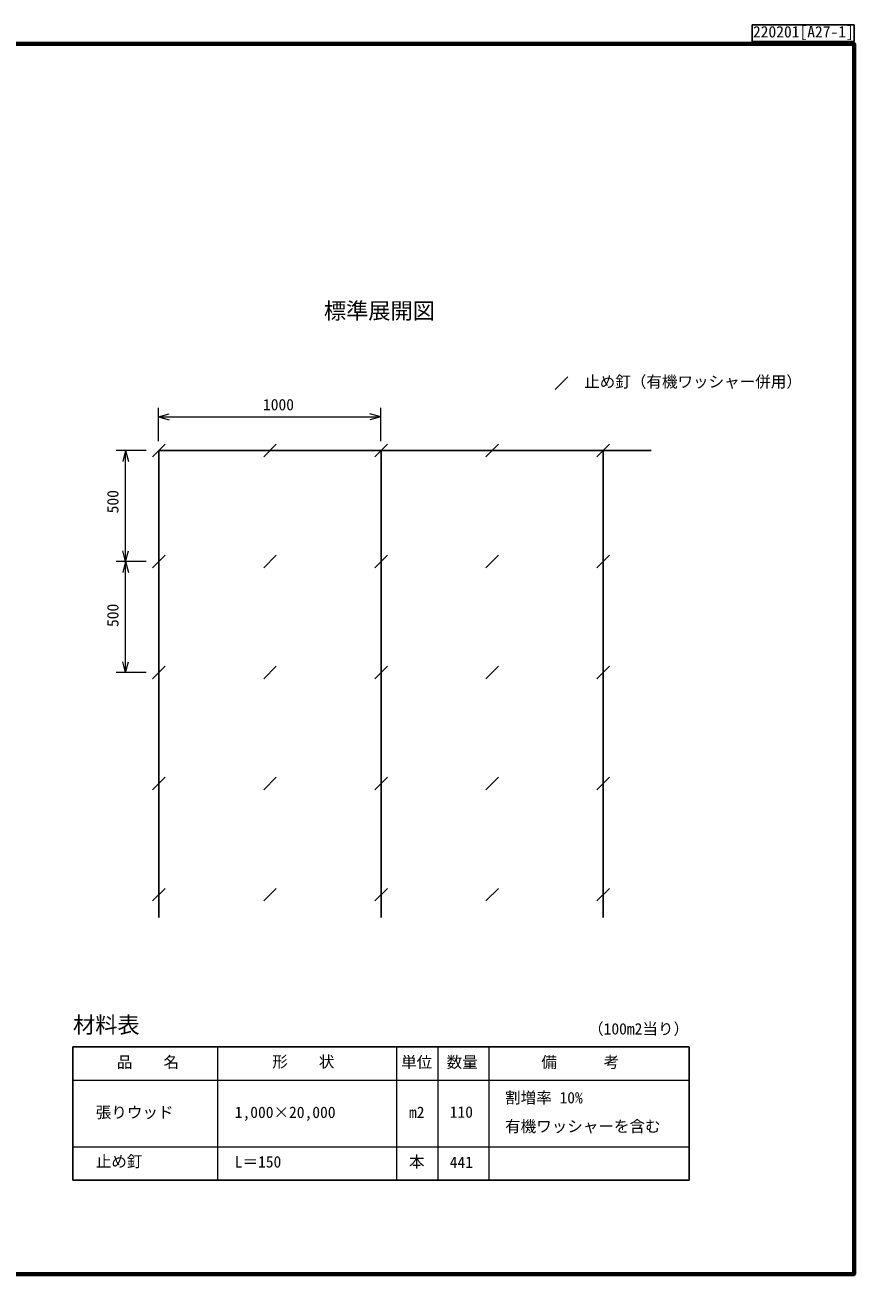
# Model space of a CAD drawing. Units: millimetres, scale not verified. Extents: x 200 to 8200, y 200 to 5825.
# Drawn here: x 4468 to 8200, y 200 to 5825 of the extents above; entities that cross this region are included whole.
import ezdxf
from ezdxf.enums import TextEntityAlignment as Align

# ---------------------------------------------------------------- set-up
doc = ezdxf.new("R2010")
doc.units = ezdxf.units.MM
doc.header["$LTSCALE"] = 20
for name, color, linetype, lineweight in [('C-DOC', 3, 'Continuous', 25), ('C-MTR-FRAM', 5, 'Continuous', 25), ('C-MTR-LINE', 5, 'Continuous', 13), ('C-STR', 7, 'Continuous', 25), ('C-STR-DIM', 1, 'Continuous', 13), ('C-STR-TXT', 7, 'Continuous', 25), ('C-TTL', 2, 'Continuous', 70)]:
    doc.layers.add(name, color=color, linetype=linetype, lineweight=lineweight)
for name, color, linetype in [('C-MTR', 5, 'Continuous'), ('C-MTR-TXT', 5, 'Continuous'), ('C-TTL-TXT', 7, 'Continuous')]:
    doc.layers.add(name, color=color, linetype=linetype)
doc.styles.add('ＭＳ ゴシック', font='')
doc.styles.get('ＭＳ ゴシック').set_extended_font_data('MS Gothic')

msp = doc.modelspace()

# ---------------------------------------------------------------- linework, layer by layer
at = {"layer": 'C-DOC'}
for p, q in [((7741.71, 5825), (7741.71, 5750)), ((8200, 5825), (7741.71, 5825)), ((8200, 5825), (8200, 5750)), ((7741.71, 5750), (8200, 5750))]:
    msp.add_line(p, q, dxfattribs=at)
at = {"layer": 'C-MTR-FRAM'}
for p, q in [((4683.79, 1223.15), (4683.79, 773.15)), ((4683.79, 1223.15), (7457.71, 1223.15)), ((7457.71, 1223.15), (7457.71, 623.15)), ((4683.79, 773.15), (4683.79, 623.15)), ((4683.79, 623.15), (7457.71, 623.15))]:
    msp.add_line(p, q, dxfattribs=at)
at = {"layer": 'C-MTR-LINE'}
for p, q in [((5333.79, 1223.15), (5333.79, 773.15)), ((6139.99, 1223.15), (6139.99, 623.15)), ((6326.13, 1223.15), (6326.13, 623.15)), ((6556.13, 1223.15), (6556.13, 623.15)), ((4683.79, 1073.15), (7457.71, 1073.15)), ((4683.79, 773.15), (7457.71, 773.15)), ((5333.79, 773.15), (5333.79, 623.15))]:
    msp.add_line(p, q, dxfattribs=at)
at = {"layer": 'C-STR'}
for p, q in [((5099.03, 3936.84), (5042.47, 3880.27)), ((5070.75, 3908.56), (5070.75, 1806.18)), ((5070.75, 3908.56), (7287.38, 3908.56)), ((5599.03, 3936.84), (5542.47, 3880.27)), ((6099.03, 3936.84), (6042.47, 3880.27)), ((6070.75, 3908.56), (6070.75, 1806.18)), ((6599.03, 3936.84), (6542.47, 3880.27)), ((7099.03, 3936.84), (7042.47, 3880.27)), ((7070.75, 3908.56), (7070.75, 1806.18)), ((5099.03, 3436.84), (5042.47, 3380.27)), ((5599.03, 3436.84), (5542.47, 3380.27)), ((6099.03, 3436.84), (6042.47, 3380.27)), ((6599.03, 3436.84), (6542.47, 3380.27)), ((7099.03, 3436.84), (7042.47, 3380.27)), ((5099.03, 2936.84), (5042.47, 2880.27)), ((5599.03, 2936.84), (5542.47, 2880.27)), ((6099.03, 2936.84), (6042.47, 2880.27)), ((6599.03, 2936.84), (6542.47, 2880.27)), ((7099.03, 2936.84), (7042.47, 2880.27)), ((5099.03, 2436.84), (5042.47, 2380.27)), ((5599.03, 2436.84), (5542.47, 2380.27)), ((6099.03, 2436.84), (6042.47, 2380.27)), ((6599.03, 2436.84), (6542.47, 2380.27)), ((7099.03, 2436.84), (7042.47, 2380.27)), ((5099.03, 1936.84), (5042.47, 1880.27)), ((5599.03, 1936.84), (5542.47, 1880.27)), ((6099.03, 1936.84), (6042.47, 1880.27)), ((6599.03, 1936.84), (6542.47, 1880.27)), ((7099.03, 1936.84), (7042.47, 1880.27))]:
    msp.add_line(p, q, dxfattribs=at)
at = {"layer": 'C-STR-DIM'}
for p, q in [((5069.08, 3950.35), (5069.08, 4100.35)), ((5069.08, 4060.35), (5117.38, 4073.29)), ((5069.08, 4060.35), (5117.38, 4047.4)), ((5069.08, 4060.35), (6069.08, 4060.35)), ((6069.08, 4060.35), (6020.78, 4073.29)), ((6069.08, 4060.35), (6020.78, 4047.4)), ((6069.08, 3950.35), (6069.08, 4100.35)), ((5013.08, 3908.18), (4878.05, 3908.18)), ((4920.92, 3908.18), (4907.98, 3859.89)), ((4920.92, 3908.18), (4933.86, 3859.89)), ((4920.92, 3408.18), (4920.92, 3908.18)), ((4920.92, 3408.18), (4907.98, 3456.48)), ((4920.92, 3408.18), (4933.86, 3456.48)), ((5013.08, 3408.18), (4878.05, 3408.18)), ((4920.92, 3408.18), (4907.98, 3359.89)), ((4920.92, 3408.18), (4933.86, 3359.89)), ((4920.92, 2908.18), (4920.92, 3408.18)), ((4920.92, 2908.18), (4907.98, 2956.48)), ((4920.92, 2908.18), (4933.86, 2956.48)), ((5013.08, 2908.18), (4878.05, 2908.18))]:
    msp.add_line(p, q, dxfattribs=at)
at = {"layer": 'C-STR-TXT'}
msp.add_line((6854.5, 4184.07), (6911.07, 4240.64), dxfattribs=at)
at = {"layer": 'C-TTL'}
msp.add_lwpolyline([(200, 200), (8200, 200), (8200, 5740), (200, 5740)], close=True, dxfattribs=at)

# ---------------------------------------------------------------- texts
at = {"layer": 'C-DOC', "style": 'ＭＳ ゴシック'}
msp.add_text('220201[A27-1]', height=51.32, dxfattribs=at).set_placement((7745, 5753.41), align=Align.BOTTOM_LEFT)
at = {"layer": 'C-MTR', "style": 'ＭＳ ゴシック'}
msp.add_text('材料表', height=73.31, dxfattribs=at).set_placement((4683.79, 1263.15), align=Align.BOTTOM_LEFT)
at = {"layer": 'C-MTR-TXT', "style": 'ＭＳ ゴシック'}
for s, p in [('（100m2当り）', (7002.71, 1263.15)), ('数量', (6366.13, 1113.15)), ('\u3000備\u3000\u3000\u3000考\u3000', (6722.25, 1113.15)), ('割増率 10%', (6629.19, 953.15)), ('張りウッド', (4786.5, 887.27)), ('1,000×20,000', (5412, 887.27)), ('有機ワッシャーを含む', (6629.19, 823.98)), ('止め釘', (4786.5, 666.15)), ('L＝150', (5412, 664.15))]:
    msp.add_text(s, height=51.32, dxfattribs=at).set_placement(p, align=Align.BOTTOM_LEFT)
for s, p in [('\u3000品\u3000\u3000名\u3000', (5021.16, 1113.15)), ('形\u3000\u3000状\u3000', (5755.77, 1115.15)), ('単位', (6231.28, 1113.15)), ('m2', (6231.28, 887.27)), ('本', (6231.28, 664.15))]:
    msp.add_text(s, height=51.32, dxfattribs=at).set_placement(p, align=Align.BOTTOM_CENTER)
for s, p in [('110', (6484.6, 888.5)), ('441', (6484.6, 662.38))]:
    msp.add_text(s, height=51.32, dxfattribs=at).set_placement(p, align=Align.BOTTOM_RIGHT)
at = {"layer": 'C-STR-DIM', "color": 7, "style": 'ＭＳ ゴシック'}
msp.add_text('1000', height=51.32, dxfattribs=at).set_placement((5539.04, 4074.2), align=Align.BOTTOM_LEFT)
for p in [(4904, 3625.69), (4904, 3113.84)]:
    msp.add_text('500', height=51.32, rotation=90, dxfattribs=at).set_placement(p, align=Align.BOTTOM_LEFT)
at = {"layer": 'C-STR-TXT', "style": 'ＭＳ ゴシック'}
msp.add_text('止め釘（有機ワッシャー併用）', height=51.32, dxfattribs=at).set_placement((6985.28, 4177.36), align=Align.BOTTOM_LEFT)
at = {"layer": 'C-TTL-TXT', "style": 'ＭＳ ゴシック'}
msp.add_text('標準展開図', height=73.31, dxfattribs=at).set_placement((5813.29, 4479.3), align=Align.BOTTOM_LEFT)

doc.saveas('drawing.dxf')
